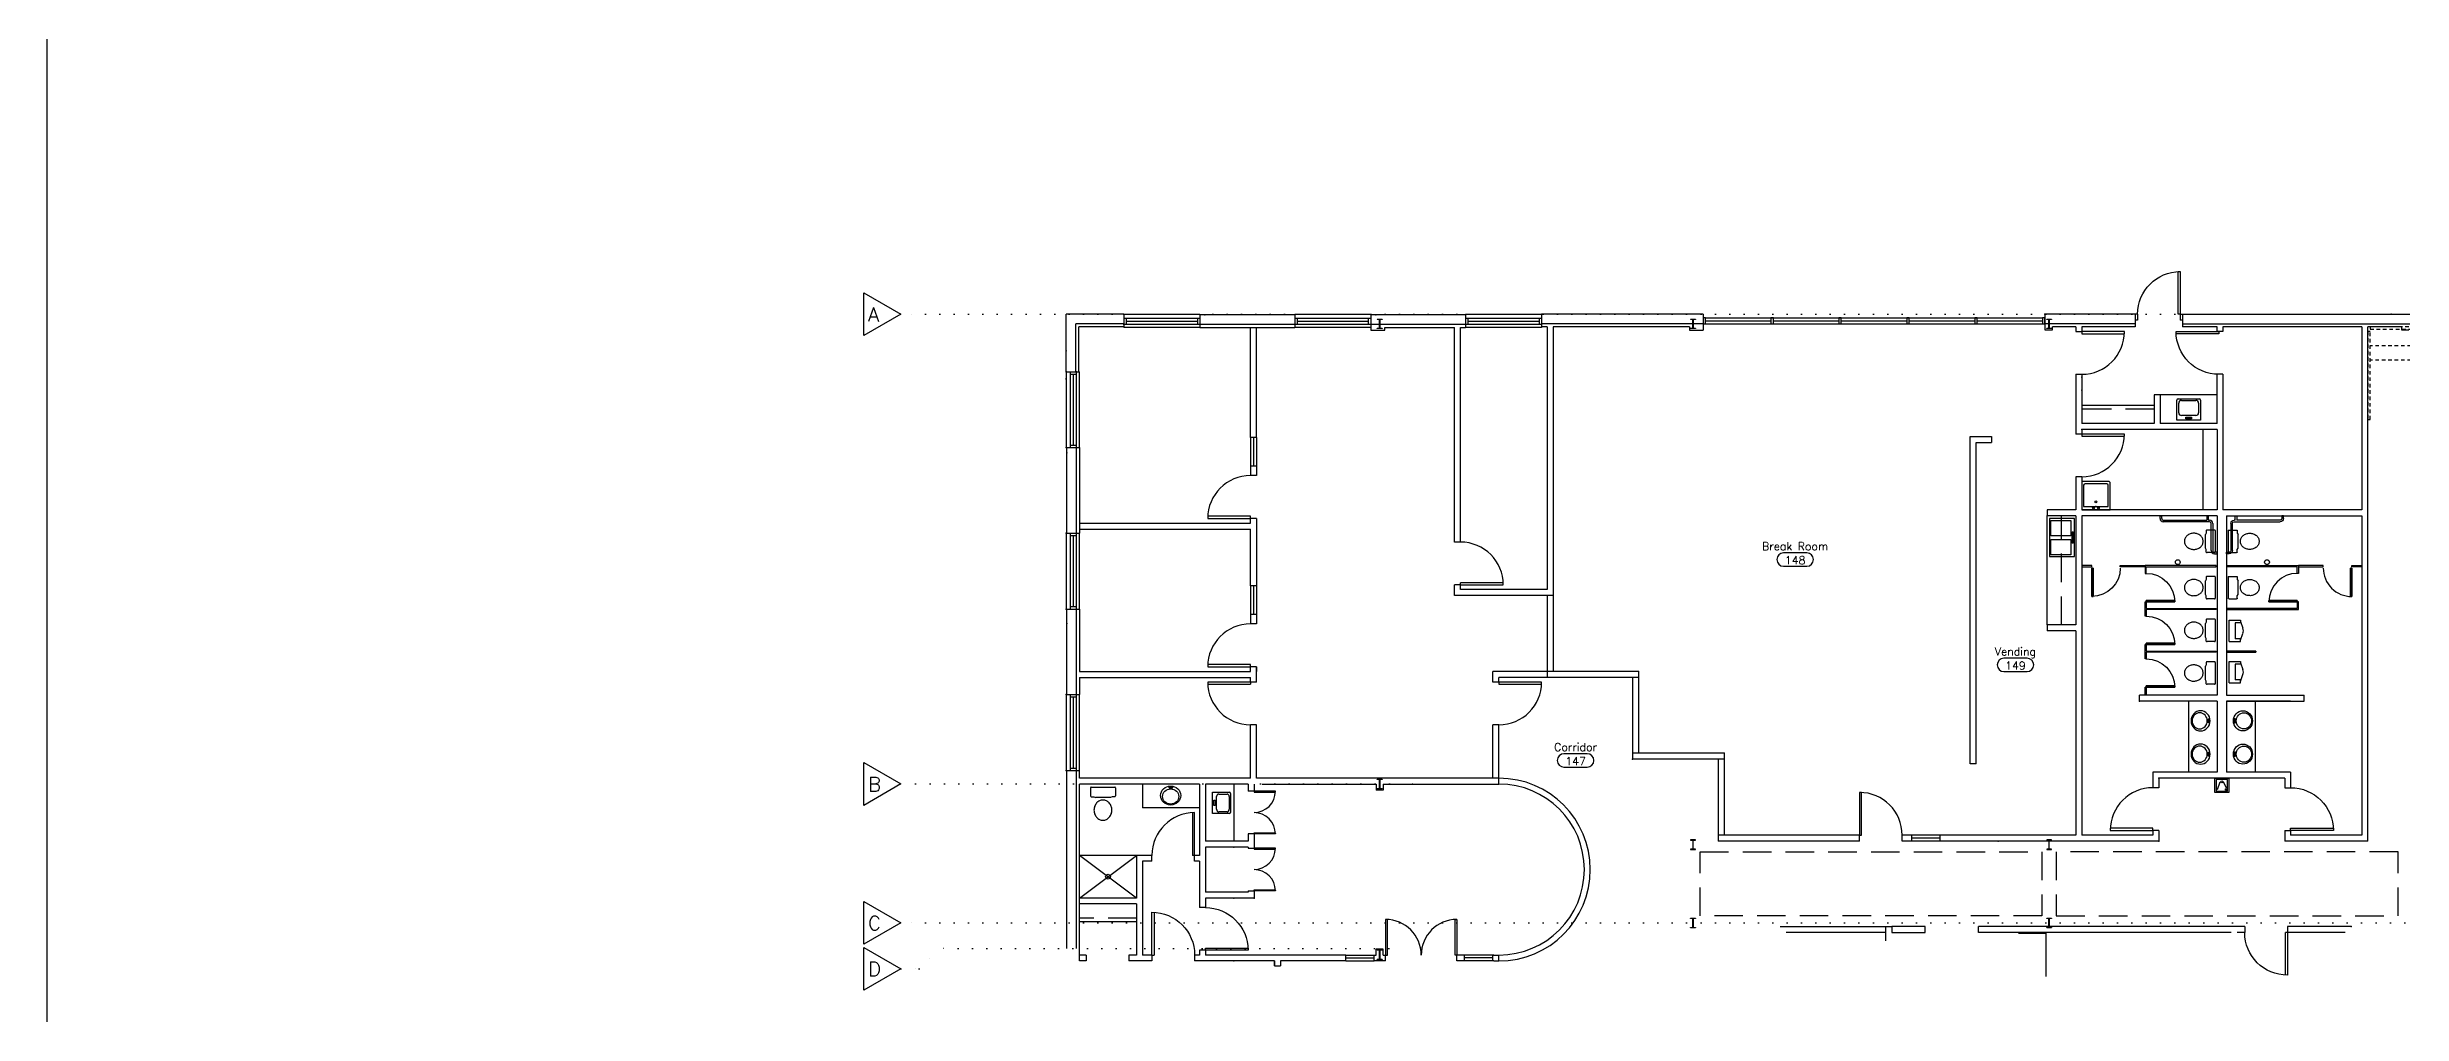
# Model space of a CAD drawing. Header units: inches. Extents: x 0 to 10293, y 0 to 4182.
# Drawn here: x 0 to 1984, y 1276 to 2091 of the extents above; entities that cross this region are included whole.
import ezdxf
from ezdxf.enums import TextEntityAlignment as Align

# ---------------------------------------------------------------- set-up
doc = ezdxf.new("R2010")
doc.units = ezdxf.units.IN
doc.header["$LTSCALE"] = 48
doc.header["$MEASUREMENT"] = 0
for name, pattern in [('DASHED', [0.75, 0.5, -0.25]), ('DOT', [0.25, 0, -0.25]), ('HIDDEN3', [0.1125, 0.0625, -0.05])]:
    doc.linetypes.add(name, pattern=pattern)
doc.layers.add('XXFINE', color=9, linetype='Continuous')
doc.styles.add('SIMPLEX', font='SIMPLEX.SHX')

# ---------------------------------------------------------------- blocks, each defined once
blk = doc.blocks.new('ADO002')
for p, q in [((-0.5, 1), (-0.5, 0)), ((-0.451, 1), (-0.5, 1)), ((-0.451, 0), (-0.451, 1)), ((-0.5, 0), (-0.451, 0))]:
    blk.add_line(p, q)
blk.add_arc((-0.5, 0), 1, 0, 90)
at = {"flags": 1}
blk.add_attdef('SILLHT', text='', height=0.1, dxfattribs=at).set_placement((0, 0), align=Align.MIDDLE)
blk = doc.blocks.new('AE141')
for p, q in [((0.5, 0), (0.451, 0)), ((0.451, 0), (0.451, -1)), ((0.5, -1), (0.451, -1))]:
    blk.add_line(p, q)
blk.add_arc((0.5, 0), 1, 180, 270)
at = {"linetype": 'Continuous'}
for points in [[(0.451, 0), (0.451, -1), (0.451, -1, 1), (0.451, 0, 1)], [(0.5, 0, 1), (0.5, -1, 1), (0.451, -1, 1), (0.451, 0, 1)], [(0.5, 0), (0.5, 0, 1), (0.451, 0, 1), (0.451, 0)], [(0.5, 0), (0.5, -1), (0.451, -0.999), (0.451, 0)], [(0.5, 0), (0.5, -1), (0.5, -1, 1), (0.5, 0, 1)], [(0.5, -1), (0.5, -1, 1), (0.451, -1, 1), (0.451, -0.999)]]:
    blk.add_3dface(points, dxfattribs=at)
blk = doc.blocks.new('AD14B')
for p, q in [((0.638, 0), (0.638, -0.047)), ((0.667, 0), (0.638, 0)), ((0.667, -0.047), (0.667, 0)), ((0, -0.152), (0, -0.18)), ((0.076, -0.152), (0, -0.152)), ((0, -0.18), (0.076, -0.18)), ((0.076, -0.152), (0.076, -0.133)), ((0.076, -0.943), (0.076, -0.18)), ((0.104, -0.133), (0.104, -0.943)), ((0.133, -0.076), (0.61, -0.076)), ((0.61, -0.104), (0.133, -0.104)), ((0, -0.972), (0.047, -0.972)), ((0, -1), (0, -0.972)), ((0.047, -1), (0, -1))]:
    blk.add_line(p, q)
for centre, radius, start, end in [((0.133, -0.133), 0.0569, 90, 180), ((0.133, -0.133), 0.0285, 90, 180), ((0.61, -0.047), 0.0285, 270, 0), ((0.61, -0.047), 0.0569, 270, 0), ((0.047, -0.943), 0.0285, 270, 0), ((0.047, -0.943), 0.0569, 270, 0)]:
    blk.add_arc(centre, radius, start, end)
blk = doc.blocks.new('ADO402')
for p, q in [((-0.476, 0.5), (-0.5, 0.5)), ((-0.5, 0.5), (-0.5, 0)), ((-0.476, 0), (-0.476, 0.5)), ((0.476, 0.499), (0.5, 0.5)), ((0.476, 0), (0.476, 0.499)), ((0.5, 0.5), (0.5, 0)), ((-0.5, 0), (-0.476, 0)), ((0.5, 0), (0.476, 0))]:
    blk.add_line(p, q)
for centre, start, end in [((-0.5, 0), 0, 90), ((0.5, 0), 90, 180)]:
    blk.add_arc(centre, 0.5, start, end)
at = {"flags": 1}
blk.add_attdef('SILLHT', text='', height=0.1, dxfattribs=at).set_placement((0, 0), align=Align.MIDDLE)
blk = doc.blocks.new('AD131')
for p, q in [((0.033, -0.475), (0.033, 0.475)), ((0.058, 0.5), (0.299, 0.5)), ((0.324, 0.475), (0.324, 0.362)), ((0.324, 0.362), (0.354, 0.299)), ((0.354, 0.299), (0.354, -0.299)), ((0.058, -0.5), (0.299, -0.5)), ((0.324, -0.362), (0.354, -0.299)), ((0.324, -0.475), (0.324, -0.362))]:
    blk.add_line(p, q)
blk.add_lwpolyline([(1.033, -0.002, 0.084445), (1.009, 0.138, 0.091522), (0.944, 0.252, 0.103706), (0.835, 0.337, 0.134256), (0.729, 0.357, 0.114344), (0.616, 0.331, 0.103706), (0.514, 0.252, 0.091522), (0.449, 0.138, 0.084445), (0.425, -0.002, 0.084445), (0.449, -0.142, 0.091522), (0.514, -0.256, 0.103706), (0.616, -0.335, 0.114344), (0.729, -0.362, 0.114344), (0.843, -0.335, 0.103706), (0.944, -0.256, 0.091522), (1.009, -0.142, 0.084445)], format="xyb", close=True)
for centre, start, end in [((0.058, 0.475), 90, 180), ((0.299, 0.475), 360, 90), ((0.058, -0.475), 180, 270), ((0.299, -0.475), 270, 0)]:
    blk.add_arc(centre, 0.025, start, end)
blk = doc.blocks.new('ADO102')
for p, q in [((0.451, 0.999), (0.451, 0)), ((0.5, 0), (0.5, 1)), ((0.5, 0), (0.451, 0))]:
    blk.add_line(p, q)
blk.add_arc((0.5, 0), 1, 90, 180)
at = {"flags": 1}
blk.add_attdef('SILLHT', text='', height=0.1, dxfattribs=at).set_placement((0, 0), align=Align.MIDDLE)
blk = doc.blocks.new('AB13B')
for p, q in [((0.933, 0.5), (0, 0.5)), ((0, 0.5), (0, -0.5)), ((0.867, 0.433), (0.117, 0.433)), ((0.117, 0.433), (0.117, -0.433)), ((0.917, -0.383), (0.917, 0.383)), ((1, -0.433), (1, 0.433)), ((0, -0.5), (0.933, -0.5)), ((0.117, -0.433), (0.867, -0.433))]:
    blk.add_line(p, q)
for centre in [(0.067, 0.083), (0.283, 0), (0.067, -0.083)]:
    blk.add_circle(centre, 0.0333)
for centre, radius, start, end in [((0.867, 0.383), 0.05, 0, 90), ((0.933, 0.433), 0.0667, 0, 90), ((0.867, -0.383), 0.05, 270, 0), ((0.933, -0.433), 0.0667, 270, 0)]:
    blk.add_arc(centre, radius, start, end)
blk.add_point((0.117, 0))
blk = doc.blocks.new('AF13A')
for p, q in [((0.1, 0.1), (0.05, 0.1)), ((0.05, 0.1), (0.05, -0.1)), ((0.1, -0.1), (0.1, 0.1)), ((0.05, -0.1), (0.1, -0.1))]:
    blk.add_line(p, q)
for centre, radius in [((0.5, 0), 0.5), ((0.55, 0), 0.4)]:
    blk.add_circle(centre, radius)
blk = doc.blocks.new('AF13B')
for p, q in [((0, 0.5), (0.95, 0.5)), ((0, -0.5), (0, 0.5)), ((0.075, 0.123), (0.145, 0.123)), ((0.075, -0.123), (0.075, 0.123)), ((0.145, 0.123), (0.145, -0.123)), ((0.227, -0.298), (0.227, 0.298)), ((0.347, 0.418), (0.81, 0.418)), ((0.93, 0.298), (0.93, -0.298)), ((1, 0.45), (1, -0.45)), ((0.95, -0.5), (0, -0.5)), ((0.145, -0.123), (0.075, -0.123)), ((0.81, -0.418), (0.347, -0.418))]:
    blk.add_line(p, q)
for centre, radius, start, end in [((0.347, 0.298), 0.12, 90, 180), ((0.81, 0.298), 0.12, 360, 90), ((0.95, 0.45), 0.05, 360, 90), ((0.347, -0.298), 0.12, 180, 270), ((0.81, -0.298), 0.12, 270, 360), ((0.95, -0.45), 0.05, 270, 360)]:
    blk.add_arc(centre, radius, start, end)
blk = doc.blocks.new('AC131')
for p, q in [((0, 0.5), (0, -0.5)), ((1, 0.5), (0, 0.5)), ((0.05, -0.15), (0.05, 0.15)), ((0.05, 0.15), (0.1, 0.15)), ((0.1, 0.15), (0.1, -0.15)), ((0.15, 0.45), (0.95, 0.45)), ((0.15, 0.05), (0.15, 0.45)), ((0.95, 0.05), (0.15, 0.05)), ((0.95, 0.45), (0.95, 0.05)), ((1, -0.5), (1, 0.5)), ((0, -0.5), (1, -0.5)), ((0.1, -0.15), (0.05, -0.15)), ((0.15, -0.05), (0.95, -0.05)), ((0.15, -0.45), (0.15, -0.05)), ((0.95, -0.45), (0.15, -0.45)), ((0.95, -0.05), (0.95, -0.45))]:
    blk.add_line(p, q)
blk = doc.blocks.new('AG131')
for p, q in [((0.03, -0.5), (0.03, 0.5)), ((0.03, 0.5), (0.83, 0.5)), ((0.83, 0.37), (0.45, 0.37)), ((0.45, 0.37), (0.45, -0.37)), ((0.83, 0.5), (0.83, 0.37)), ((0.83, 0.44), (1, 0.12)), ((0.03, -0.5), (0.83, -0.5)), ((0.83, -0.37), (0.45, -0.37)), ((0.83, -0.44), (1, -0.12)), ((0.83, -0.5), (0.83, -0.37))]:
    blk.add_line(p, q)
blk.add_arc((0.78, 0), 0.25, 331.833, 28.167)
blk = doc.blocks.new('AA13A')
for p, q in [((0, -0.5), (0, 0.5)), ((0, 0.5), (1, 0.5)), ((0.9, 0.4), (0.1, 0.4)), ((0.1, 0.4), (0.1, -0.4)), ((0.7, 0.34), (0.25, 0.11)), ((0.75, 0.35), (0.85, 0.35)), ((0.75, 0.25), (0.75, 0.35)), ((0.85, 0.25), (0.75, 0.25)), ((0.85, 0.35), (0.85, 0.25)), ((0.9, -0.4), (0.9, 0.4)), ((1, 0.5), (1, -0.5)), ((1, -0.5), (0, -0.5)), ((0.1, -0.4), (0.9, -0.4)), ((0.8, -0.3), (0.25, -0.11))]:
    blk.add_line(p, q)
blk.add_circle((0.25, 0), 0.0728)
blk = doc.blocks.new('AZMND')
for p, q in [((0, 0.5), (0, -0.5)), ((1, 0.5), (0, 0.5)), ((1, -0.5), (1, 0.5)), ((0, -0.5), (1, -0.5))]:
    blk.add_line(p, q)
blk = doc.blocks.new('90DOOR')
for p, q in [((-0.5, 1), (-0.5, 0)), ((-0.451, 1), (-0.5, 1)), ((-0.451, 0), (-0.451, 1)), ((-0.5, 0), (-0.451, 0))]:
    blk.add_line(p, q)
blk.add_arc((-0.5, 0), 1, 0, 90)
blk = doc.blocks.new('6.5x8office-cube')
at = {"layer": 'XXFINE', "linetype": 'HIDDEN3'}
for p, q in [((-62, 38), (-62, 94)), ((-50, 38), (-50, 94)), ((-50, 38), (-74, 38)), ((-40, 26), (-50, 38)), ((-40, 2), (-40, 26)), ((-40, 26), (-2, 26)), ((-40, 14), (-2, 14))]:
    blk.add_line(p, q, dxfattribs=at)
for points in [[(-76, 2), (-78, 2), (-78, 94), (-76, 94), (-76, 2)], [(0, 96), (0, 94), (-74, 94), (-74, 96), (0, 96)], [(0, 2), (-2, 2), (-2, 32), (0, 32), (0, 2)], [(0, 2), (0, 0), (-74, 0), (-74, 2), (0, 2)]]:
    blk.add_lwpolyline(points, dxfattribs=at)
blk = doc.blocks.new('RoomName-Num-Tag')
at = {"color": 4}
for p, q in [((0.102, 0.059), (-0.102, 0.059)), ((-0.102, -0.059), (0.102, -0.059))]:
    blk.add_line(p, q, dxfattribs=at)
for centre, start, end in [((-0.102, 0), 90, 270), ((0.102, 0), 270, 90)]:
    blk.add_arc(centre, 0.0585, start, end, dxfattribs=at)
at = {"color": 4, "style": 'SIMPLEX'}
for tag, p in [('ROOM1', (0, 0.082)), ('RM#', (0, -0.041)), ('ROOM2', (0, -0.152))]:
    blk.add_attdef(tag, text='', height=0.0702, dxfattribs=at).set_placement(p, align=Align.CENTER)

msp = doc.modelspace()

# ---------------------------------------------------------------- linework, layer by layer
for p, q in [((688.24221, 1847.68307), (688.24221, 1883.68307)), ((688.24221, 1883.68307), (719.41912, 1865.68307)), ((719.41912, 1865.68307), (688.24221, 1847.68307)), ((907.13742, 1865.68307), (858.72419, 1865.68307)), ((858.72419, 1817.26984), (858.72419, 1865.68307)), ((907.13742, 1865.68307), (907.13742, 1854.55807)), ((907.13742, 1865.68307), (971.13742, 1865.68307)), ((907.13742, 1865.18307), (907.13742, 1865.68307)), ((971.13742, 1865.68307), (971.13742, 1865.18307)), ((1051.13742, 1865.18307), (971.13742, 1865.18307)), ((971.13742, 1865.18307), (971.13742, 1854.55807)), ((1051.13742, 1865.68307), (1115.13742, 1865.68307)), ((1051.13742, 1865.18307), (1051.13742, 1865.68307)), ((1051.13742, 1865.18307), (1051.13742, 1854.55807)), ((1115.13742, 1865.68307), (1115.13742, 1865.18307)), ((1195.13742, 1865.18307), (1115.13742, 1865.18307)), ((1115.13742, 1865.18307), (1115.13742, 1854.55807)), ((1195.13742, 1865.68307), (1259.13742, 1865.68307)), ((1195.13742, 1865.18307), (1195.13742, 1865.68307)), ((1195.13742, 1865.18307), (1195.13742, 1854.55807)), ((1395.22424, 1865.68307), (1259.13742, 1865.68307)), ((1259.13742, 1865.68307), (1259.13742, 1854.55807)), ((1395.22424, 1865.68307), (1395.22424, 1852.35477)), ((1683.22424, 1865.68307), (1683.22424, 1855.05807)), ((1761.22424, 1865.68307), (1683.22424, 1865.68307)), ((1759.22424, 1865.68307), (1759.22424, 1855.05807)), ((1761.22424, 1865.68307), (1761.22424, 1860.68307)), ((1797.22424, 1865.68307), (2050.72419, 1865.68307)), ((1797.22424, 1865.68307), (1797.22424, 1860.68307)), ((1799.22424, 1865.68307), (1799.22424, 1855.05807)), ((907.13742, 1857.68307), (866.72419, 1857.68307)), ((866.72419, 1817.26984), (866.72419, 1857.68307)), ((907.13742, 1855.05807), (869.34919, 1855.05807)), ((869.34919, 1817.26984), (869.34919, 1855.05807)), ((909.13742, 1862.18307), (907.13742, 1862.18307)), ((909.13742, 1857.18307), (907.13742, 1857.18307)), ((971.13742, 1854.55807), (907.13742, 1854.55807)), ((909.13742, 1862.18307), (909.13742, 1857.18307)), ((969.13742, 1862.18307), (909.13742, 1862.18307)), ((969.13742, 1859.68307), (909.13742, 1859.68307)), ((969.13742, 1857.18307), (909.13742, 1857.18307)), ((969.13742, 1862.18307), (969.13742, 1857.18307)), ((971.13742, 1862.18307), (969.13742, 1862.18307)), ((971.13742, 1857.18307), (969.13742, 1857.18307)), ((1051.13742, 1857.18307), (971.13742, 1857.18307)), ((971.13742, 1854.55807), (1051.13742, 1854.55807)), ((1013.84919, 1761.68302), (1013.84919, 1854.55807)), ((1018.84919, 1761.68302), (1018.84919, 1854.55807)), ((1053.13742, 1862.18307), (1051.13742, 1862.18307)), ((1053.13742, 1857.18307), (1051.13742, 1857.18307)), ((1115.13742, 1854.55807), (1051.13742, 1854.55807)), ((1053.13742, 1862.18307), (1053.13742, 1857.18307)), ((1113.13742, 1862.18307), (1053.13742, 1862.18307)), ((1113.13742, 1859.68307), (1053.13742, 1859.68307)), ((1113.13742, 1857.18307), (1053.13742, 1857.18307)), ((1113.13742, 1862.18307), (1113.13742, 1857.18307)), ((1115.13742, 1862.18307), (1113.13742, 1862.18307)), ((1115.13742, 1857.18307), (1113.13742, 1857.18307)), ((1195.13742, 1857.18307), (1115.13742, 1857.18307)), ((1115.13742, 1854.55807), (1115.13742, 1852.35477)), ((1115.13742, 1852.35477), (1126.97421, 1852.35477)), ((1126.97421, 1852.35477), (1126.97421, 1854.55807)), ((1126.97421, 1854.55807), (1185.84919, 1854.55807)), ((1185.84919, 1673.68307), (1185.84919, 1854.55807)), ((1190.84919, 1673.68307), (1190.84919, 1854.55807)), ((1190.84919, 1854.55807), (1195.13742, 1854.55807)), ((1197.13742, 1862.18307), (1195.13742, 1862.18307)), ((1197.13742, 1857.18307), (1195.13742, 1857.18307)), ((1259.13742, 1854.55807), (1195.13742, 1854.55807)), ((1197.13742, 1862.18307), (1197.13742, 1857.18307)), ((1257.13742, 1862.18307), (1197.13742, 1862.18307)), ((1257.13742, 1859.68307), (1197.13742, 1859.68307)), ((1257.13742, 1857.18307), (1197.13742, 1857.18307)), ((1257.13742, 1862.18307), (1257.13742, 1857.18307)), ((1259.13742, 1862.18307), (1257.13742, 1862.18307)), ((1259.13742, 1857.18307), (1257.13742, 1857.18307)), ((1395.22424, 1857.68307), (1259.13742, 1857.68307)), ((1263.84919, 1855.05807), (1259.13742, 1855.05807)), ((1263.84919, 1855.05807), (1263.84919, 1633.68307)), ((1268.84919, 1855.05807), (1268.84919, 1564.68307)), ((1383.79518, 1855.05807), (1268.84919, 1855.05807)), ((1383.79518, 1855.05807), (1383.79518, 1852.35477)), ((1383.79518, 1852.35477), (1395.22424, 1852.35477)), ((1397.22424, 1862.68307), (1681.22424, 1862.68307)), ((1397.22424, 1860.18307), (1452.42424, 1860.18307)), ((1397.22424, 1857.68307), (1681.22424, 1857.68307)), ((1454.42424, 1860.18307), (1509.62424, 1860.18307)), ((1511.62424, 1860.18307), (1566.82424, 1860.18307)), ((1568.82424, 1860.18307), (1624.02424, 1860.18307)), ((1626.02424, 1860.18307), (1681.22424, 1860.18307)), ((1759.22424, 1857.68307), (1683.22424, 1857.68307)), ((1683.22424, 1855.05807), (1683.22424, 1852.43645)), ((1683.22424, 1852.43645), (1689.46265, 1852.43645)), ((1709.22419, 1855.05807), (1689.46265, 1855.05807)), ((1689.46265, 1852.43645), (1689.46265, 1855.05807)), ((1709.22419, 1855.05807), (1709.22419, 1851.05807)), ((1709.22419, 1851.05807), (1714.22419, 1851.05807)), ((1759.22424, 1855.05807), (1714.22419, 1855.05807)), ((1714.22419, 1855.05807), (1714.22419, 1851.05807)), ((1761.22424, 1860.68307), (1759.22424, 1860.68307)), ((1799.22424, 1860.68307), (1797.22424, 1860.68307)), ((1799.22424, 1857.68307), (2050.72419, 1857.68307)), ((1828.22419, 1855.05807), (1799.22424, 1855.05807)), ((1828.22419, 1851.05807, 0.50677), (1828.22419, 1855.05807, 0.2008)), ((1833.22419, 1851.05807), (1828.22419, 1851.05807)), ((1950.22419, 1855.05807), (1833.22419, 1855.05807)), ((1833.22419, 1855.05807), (1833.22419, 1851.05807)), ((1950.22419, 1855.05807), (1950.22419, 1700.80807)), ((1955.22419, 1421.68307), (1955.22419, 1855.05807)), ((1983.5087, 1855.05807), (1955.22419, 1855.05807)), ((1983.5087, 1855.05807), (1983.5087, 1852.43645)), ((1983.5087, 1852.43645), (1989.74711, 1852.43645)), ((859.22419, 1817.26984), (858.72419, 1817.26984)), ((858.72419, 1817.26984), (869.84919, 1817.26984)), ((858.72419, 1817.26984), (858.72419, 1753.26984)), ((862.22419, 1815.26984), (862.22419, 1817.26984)), ((862.22419, 1815.26984), (867.22419, 1815.26984)), ((862.22419, 1755.26984), (862.22419, 1815.26984)), ((864.72419, 1755.26984), (864.72419, 1815.26984)), ((867.22419, 1815.26984), (867.22419, 1817.26984)), ((867.22419, 1755.26984), (867.22419, 1815.26984)), ((869.84919, 1753.26984), (869.84919, 1817.26984)), ((1709.22419, 1815.05812), (1714.22419, 1815.05812)), ((1709.22419, 1815.05812), (1709.22419, 1764.68307)), ((1714.22419, 1815.05812), (1714.22419, 1773.68307)), ((1833.22419, 1815.05812), (1828.22419, 1815.05812)), ((1828.22419, 1773.68307, 6.4255), (1828.22419, 1815.05812, 3.26055)), ((1833.22419, 1815.05812), (1833.22419, 1773.68307)), ((1775.19459, 1788.68307), (1714.22419, 1788.68307)), ((1780.19459, 1797.68307), (1775.19459, 1797.68307)), ((1775.19459, 1797.68307), (1775.19459, 1773.68307)), ((1828.22419, 1797.68307), (1780.19459, 1797.68307)), ((1780.19459, 1797.68307), (1780.19459, 1773.68307)), ((1775.19459, 1773.68307), (1714.22419, 1773.68307)), ((1828.22419, 1768.68307), (1714.22419, 1768.68307)), ((1714.22419, 1768.68307), (1714.22419, 1764.68307)), ((1828.22419, 1773.68307), (1780.19459, 1773.68307)), ((1816.22419, 1768.68307), (1816.22419, 1700.80807)), ((1828.22419, 1768.68307), (1828.22419, 1700.80807)), ((1833.22419, 1773.68307), (1833.22419, 1700.80807)), ((1833.22419, 1773.68307), (1833.22419, 1773.68307)), ((858.72419, 1753.26984), (859.22419, 1753.26984)), ((859.22419, 1681.26984), (859.22419, 1753.26984)), ((859.22419, 1753.26984), (869.84919, 1753.26984)), ((862.22419, 1755.26984), (867.22419, 1755.26984)), ((862.22419, 1753.26984), (862.22419, 1755.26984)), ((867.22419, 1753.26984), (867.22419, 1755.26984)), ((867.22419, 1681.26984), (867.22419, 1753.26984)), ((869.84919, 1753.26984), (869.84919, 1681.26984)), ((1013.84919, 1761.68302), (1013.84919, 1737.68302)), ((1018.84919, 1761.68302), (1013.84919, 1761.68302)), ((1016.34919, 1761.68302), (1016.34919, 1737.68302)), ((1018.84919, 1761.68302), (1018.84919, 1737.68302)), ((1620.22419, 1486.68307), (1620.22419, 1762.68307)), ((1620.22419, 1762.68307), (1638.22419, 1762.68307)), ((1625.22419, 1486.68307), (1625.22419, 1757.68307)), ((1625.22419, 1757.68307), (1638.22419, 1757.68307)), ((1638.22419, 1762.68307), (1638.22419, 1757.68307)), ((1714.22419, 1764.68307), (1709.22419, 1764.68307)), ((1013.84919, 1737.68302), (1013.84919, 1729.68302)), ((1018.84919, 1737.68302), (1013.84919, 1737.68302)), ((1018.84919, 1729.68302), (1013.84919, 1729.68302)), ((1018.84919, 1737.68302), (1018.84919, 1729.68302)), ((1714.22419, 1728.68307), (1709.22419, 1728.68307)), ((1709.22419, 1728.68307), (1709.22419, 1700.80807)), ((1714.22419, 1728.68307), (1714.22419, 1700.80807)), ((869.84919, 1689.68307), (1013.84919, 1689.68307)), ((1013.84919, 1689.68307), (1013.84919, 1693.68302)), ((1018.84919, 1693.68302), (1013.84919, 1693.68302)), ((1018.84919, 1693.68307), (1018.84919, 1689.68307)), ((1018.84919, 1693.68302), (1018.84919, 1636.68302)), ((1685.22419, 1700.80807, 12), (1685.22419, 1695.80807, 12)), ((1709.22419, 1700.80807, 12), (1685.22419, 1700.80807, 12)), ((1685.22419, 1603.93307), (1685.22419, 1695.80807)), ((1709.22419, 1695.80807, 12), (1685.22419, 1695.80807, 12)), ((1709.22419, 1695.80807), (1709.22419, 1603.93307)), ((1828.22419, 1700.80807, 12), (1714.22419, 1700.80807, 12)), ((1828.22419, 1695.80807, 12), (1714.22419, 1695.80807, 12)), ((1714.22419, 1695.80807), (1714.22419, 1426.68307)), ((1828.22419, 1695.80807), (1828.22419, 1544.68307)), ((1950.22419, 1700.80807), (1833.22419, 1700.80807)), ((1836.22419, 1695.80807), (1836.22419, 1544.68307)), ((1836.22419, 1695.80807, 12), (1950.22419, 1695.80807, 12)), ((1950.22419, 1695.80807), (1950.22419, 1426.68307)), ((858.72419, 1681.26984), (858.72419, 1617.26984)), ((859.22419, 1681.26984), (858.72419, 1681.26984)), ((859.22419, 1681.26984), (869.84919, 1681.26984)), ((862.22419, 1679.26984), (862.22419, 1681.26984)), ((862.22419, 1619.26984), (862.22419, 1679.26984)), ((862.22419, 1679.26984), (867.22419, 1679.26984)), ((864.72419, 1619.26984), (864.72419, 1679.26984)), ((867.22419, 1679.26984), (867.22419, 1681.26984)), ((867.22419, 1619.26984), (867.22419, 1679.26984)), ((869.84919, 1684.68307), (1013.84919, 1684.68307)), ((869.84919, 1617.26984), (869.84919, 1681.26984)), ((1013.84919, 1636.68302), (1013.84919, 1684.68307)), ((1190.84919, 1673.68307), (1185.84919, 1673.68307)), ((1722.72419, 1653.80807), (1714.22419, 1653.80807)), ((1722.72419, 1653.80807), (1714.22419, 1653.80807)), ((1714.22419, 1652.80807), (1722.72419, 1652.80807)), ((1714.22419, 1652.80807), (1722.72419, 1652.80807)), ((1722.72419, 1652.80807), (1722.72419, 1653.80807)), ((1722.72419, 1652.80807), (1722.72419, 1653.80807)), ((1746.72419, 1653.80807), (1767.59919, 1653.80807)), ((1746.72419, 1652.80807), (1746.72419, 1653.80807)), ((1767.59919, 1652.80807), (1746.72419, 1652.80807)), ((1917.72419, 1653.80807), (1896.84919, 1653.80807)), ((1896.84919, 1652.80807), (1917.72419, 1652.80807)), ((1917.72419, 1652.80807), (1917.72419, 1653.80807)), ((1941.72419, 1652.80807), (1941.72419, 1653.80807)), ((1941.72419, 1653.80807), (1950.22419, 1653.80807)), ((1950.22419, 1652.80807), (1941.72419, 1652.80807)), ((1013.84919, 1636.68302), (1013.84919, 1612.68302)), ((1018.84919, 1636.68302), (1013.84919, 1636.68302)), ((1016.34919, 1636.68302), (1016.34919, 1612.68302)), ((1018.84919, 1636.68302), (1018.84919, 1612.68302)), ((1190.84919, 1637.68307), (1185.84919, 1637.68307)), ((1185.84919, 1628.68307), (1185.84919, 1637.68307)), ((1268.84919, 1628.68307), (1185.84919, 1628.68307)), ((1190.84919, 1633.68307), (1190.84919, 1637.68307)), ((1263.84919, 1633.68307), (1190.84919, 1633.68307)), ((1263.84919, 1628.68307), (1263.84919, 1559.68307)), ((858.72419, 1617.26984), (859.22419, 1617.26984)), ((859.22419, 1617.26984), (869.84919, 1617.26984)), ((859.22419, 1545.26984), (859.22419, 1617.26984)), ((862.22419, 1619.26984), (867.22419, 1619.26984)), ((862.22419, 1617.26984), (862.22419, 1619.26984)), ((867.22419, 1617.26984), (867.22419, 1619.26984)), ((867.22419, 1545.26984), (867.22419, 1617.26984)), ((869.84919, 1617.26984), (869.84919, 1564.68307)), ((1018.84919, 1612.68302), (1013.84919, 1612.68302)), ((1013.84919, 1612.68302), (1013.84919, 1604.68302)), ((1018.84919, 1612.68302), (1018.84919, 1604.68302)), ((1836.84919, 1617.80807, 12), (1836.84919, 1616.80807, 12)), ((1895.84919, 1617.80807, 12), (1836.84919, 1617.80807, 12)), ((1836.84919, 1616.80807, 12), (1896.84919, 1616.80807, 12)), ((1895.84919, 1623.30807, 12), (1895.84919, 1617.80807, 12)), ((1896.84919, 1623.30807, 12), (1895.84919, 1623.30807, 12)), ((1896.84919, 1616.80807, 12), (1896.84919, 1623.30807, 12)), ((1018.84919, 1604.68302), (1013.84919, 1604.68302)), ((1709.22419, 1603.93307), (1685.22419, 1603.93307)), ((1685.22419, 1603.93307), (1685.22419, 1598.93307)), ((1709.22419, 1598.93307), (1685.22419, 1598.93307)), ((1709.22419, 1598.93307), (1709.22419, 1426.68307)), ((1018.84919, 1568.68302), (1013.84919, 1568.68302)), ((1013.84919, 1564.68307), (1013.84919, 1568.68302)), ((1013.84919, 1564.68307), (1013.84919, 1568.68302)), ((1018.84919, 1555.68307), (1018.84919, 1568.68302)), ((1018.84919, 1568.68302), (1018.84919, 1564.68307)), ((1860.84919, 1581.80807, 12), (1836.84919, 1581.80807, 12)), ((1836.84919, 1581.80807, 12), (1836.84919, 1580.80807, 12)), ((1836.84919, 1580.80807, 12), (1860.84919, 1580.80807, 12)), ((1860.84919, 1581.80807, 12), (1860.84919, 1580.80807, 12)), ((869.84919, 1564.68307), (1013.84919, 1564.68307)), ((869.84919, 1559.68307), (1013.84919, 1559.68307)), ((869.84919, 1559.68307), (869.84919, 1545.26984)), ((1013.84919, 1555.68307), (1013.84919, 1559.68307)), ((1018.84919, 1555.68307), (1013.84919, 1555.68307)), ((1263.84919, 1564.68307), (1218.20171, 1564.68307)), ((1218.20171, 1555.68307), (1218.20171, 1564.68307)), ((1223.20171, 1555.68307), (1218.20171, 1555.68307)), ((1263.84919, 1559.68307), (1223.20171, 1559.68307)), ((1223.20171, 1555.68307), (1223.20171, 1559.68307)), ((1340.84919, 1564.68307), (1263.84919, 1564.68307)), ((1340.84919, 1559.68307), (1263.84919, 1559.68307)), ((1335.84919, 1559.68307), (1335.84919, 1490.68307)), ((1340.84919, 1564.68307), (1340.84919, 1495.68307)), ((858.72419, 1545.26984), (858.72419, 1481.26984)), ((859.22419, 1545.26984), (858.72419, 1545.26984)), ((859.22419, 1545.26984), (869.84919, 1545.26984)), ((862.22419, 1543.26984), (862.22419, 1545.26984)), ((862.22419, 1483.26984), (862.22419, 1543.26984)), ((862.22419, 1543.26984), (867.22419, 1543.26984)), ((864.72419, 1483.26984), (864.72419, 1543.26984)), ((867.22419, 1543.26984), (867.22419, 1545.26984)), ((867.22419, 1483.26984), (867.22419, 1543.26984)), ((869.84919, 1481.26984), (869.84919, 1545.26984)), ((1828.22419, 1544.68307), (1762.86004, 1544.68307)), ((1762.86004, 1539.68307), (1762.86004, 1544.68307)), ((1828.22419, 1539.68307), (1762.86004, 1539.68307)), ((1804.22419, 1539.68307), (1804.22419, 1479.68307)), ((1828.22419, 1539.68307), (1828.22419, 1479.68307)), ((1836.22419, 1544.68307), (1901.58834, 1544.68307)), ((1836.22419, 1539.68307), (1836.22419, 1479.68307)), ((1836.22419, 1539.68307), (1901.58834, 1539.68307)), ((1890.22419, 1539.68307), (1836.22419, 1539.68307)), ((1860.22419, 1539.68307), (1860.22419, 1479.68307)), ((1901.58834, 1539.68307), (1901.58834, 1544.68307)), ((1013.84919, 1474.68307), (1013.84919, 1519.68307)), ((1018.84919, 1519.68307), (1013.84919, 1519.68307)), ((1018.84919, 1474.68307), (1018.84919, 1519.68307)), ((1218.20171, 1474.68307), (1218.20171, 1519.68307)), ((1223.20171, 1519.68307), (1218.20171, 1519.68307)), ((1223.20171, 1474.68307), (1223.20171, 1519.68307)), ((1412.84919, 1495.68307), (1335.84919, 1495.68307)), ((1412.84919, 1490.68307), (1335.84919, 1490.68307)), ((1407.84919, 1490.68307), (1407.84919, 1421.68307)), ((1407.84919, 1490.68307), (1407.84919, 1421.68307)), ((1412.84919, 1495.68307), (1412.84919, 1426.68307)), ((1412.84919, 1495.68307), (1412.84919, 1426.68307)), ((688.24221, 1487.81253), (719.41912, 1469.81253)), ((688.24221, 1451.81253), (688.24221, 1487.81253)), ((719.41912, 1469.81253), (688.24221, 1451.81253)), ((859.22419, 1481.26984), (869.84919, 1481.26984)), ((859.22419, 1331.04578), (859.22419, 1481.26984)), ((862.22419, 1481.26984), (862.22419, 1483.26984)), ((862.22419, 1483.26984), (867.22419, 1483.26984)), ((867.22419, 1481.26984), (867.22419, 1483.26984)), ((867.22419, 1331.04578), (867.22419, 1481.26984)), ((869.84919, 1474.68307), (869.84919, 1481.26984)), ((1013.84919, 1474.68307), (869.84919, 1474.68307)), ((970.84919, 1469.68307), (869.84919, 1469.68307)), ((869.84919, 1320.68307), (869.84919, 1469.68307)), ((922.84919, 1469.68307), (922.84919, 1449.68307)), ((970.84919, 1469.68307), (970.84919, 1409.68307)), ((1011.84919, 1469.68307), (975.84919, 1469.68307)), ((975.84919, 1469.68307), (975.84919, 1421.68307)), ((999.84919, 1469.68307), (999.84919, 1421.68307)), ((1011.84919, 1469.68307), (1011.84919, 1463.68307)), ((1016.84919, 1469.68307), (1016.84919, 1463.68307)), ((1223.20171, 1474.68307), (1018.84919, 1474.68307)), ((1119.87616, 1469.68307), (1119.87616, 1464.65674)), ((1125.73943, 1469.68307), (1125.73943, 1464.65674)), ((1223.20171, 1469.68307), (1223.20171, 1474.68307)), ((1625.22419, 1486.68307), (1620.22419, 1486.68307)), ((1828.22419, 1479.68307), (1774.22419, 1479.68307)), ((1774.22419, 1479.68307), (1774.22419, 1466.68307)), ((1885.22419, 1474.68307), (1779.22419, 1474.68307)), ((1779.22419, 1474.68307), (1779.22419, 1466.68307)), ((1890.22419, 1479.68307), (1836.22419, 1479.68307)), ((1885.22419, 1474.68307), (1885.22419, 1466.68307)), ((1890.22419, 1479.68307), (1890.22419, 1466.68307)), ((970.84919, 1449.68307), (922.84919, 1449.68307)), ((1016.84919, 1463.68307), (1011.84919, 1463.68307)), ((1125.73943, 1464.65674), (1119.87616, 1464.65674)), ((1779.22419, 1466.68307), (1774.22419, 1466.68307)), ((1885.22419, 1466.68307), (1890.22419, 1466.68307)), ((1779.22419, 1430.68307), (1774.22419, 1430.68307)), ((1774.22419, 1430.68307), (1774.22419, 1426.68307)), ((1779.22419, 1430.68307), (1779.22419, 1421.68307)), ((1885.22419, 1430.68307), (1885.22419, 1421.68307)), ((1885.22419, 1430.68307), (1890.22419, 1430.68307)), ((1890.22419, 1430.68307), (1890.22419, 1426.68307)), ((917.84919, 1409.68307), (869.84919, 1409.68307)), ((917.84919, 1373.68307), (869.84919, 1409.68307)), ((869.84919, 1373.68307), (917.84919, 1409.68307)), ((917.84919, 1409.68307), (917.84919, 1373.68307)), ((930.84919, 1409.68307), (917.84919, 1409.68307)), ((930.84919, 1404.68307), (930.84919, 1409.68307)), ((966.84919, 1404.68307), (966.84919, 1409.68307)), ((970.84919, 1409.68307), (966.84919, 1409.68307)), ((1011.84919, 1421.68307), (975.84919, 1421.68307)), ((975.84919, 1416.68307), (975.84919, 1378.68307)), ((1011.84919, 1416.68307), (975.84919, 1416.68307)), ((1016.84919, 1427.68307), (1011.84919, 1427.68307)), ((1011.84919, 1427.68307), (1011.84919, 1421.68307)), ((1011.84919, 1416.68307), (1011.84919, 1415.68307)), ((1011.84919, 1415.68307), (1016.84919, 1415.68307)), ((1016.84919, 1427.68307), (1016.84919, 1415.68307)), ((1526.94449, 1426.68307), (1407.84919, 1426.68307)), ((1526.94449, 1421.68307), (1407.84919, 1421.68307)), ((1526.94449, 1421.68307), (1526.94449, 1426.68307)), ((1570.94449, 1426.68307), (1562.94449, 1426.68307)), ((1562.94449, 1421.68307), (1562.94449, 1426.68307)), ((1570.94449, 1421.68307), (1562.94449, 1421.68307)), ((1594.94449, 1426.68307), (1570.94449, 1426.68307)), ((1570.94449, 1421.68307), (1570.94449, 1426.68307)), ((1594.94449, 1424.18307), (1570.94449, 1424.18307)), ((1594.94449, 1421.68307), (1570.94449, 1421.68307)), ((1709.22419, 1426.68307), (1594.94449, 1426.68307)), ((1594.94449, 1421.68307), (1594.94449, 1426.68307)), ((1779.22419, 1421.68307), (1594.94449, 1421.68307)), ((1774.22419, 1426.68307), (1714.22419, 1426.68307)), ((1955.22419, 1421.68307), (1885.22419, 1421.68307)), ((1950.22419, 1426.68307), (1890.22419, 1426.68307)), ((930.84919, 1404.68307), (922.84919, 1404.68307)), ((922.84919, 1404.68307), (922.84919, 1325.68307)), ((970.84919, 1404.68307), (966.84919, 1404.68307)), ((970.84919, 1404.68307), (970.84919, 1365.68307)), ((688.24221, 1370.68307), (719.41912, 1352.68307)), ((688.24221, 1334.68307), (688.24221, 1370.68307)), ((917.84919, 1373.68307), (869.84919, 1373.68307)), ((1011.84919, 1378.68307), (975.84919, 1378.68307)), ((975.84919, 1373.68307), (975.84919, 1365.68307)), ((975.84919, 1373.68307), (975.84919, 1365.68307)), ((1016.84919, 1373.68307), (975.84919, 1373.68307)), ((1011.84919, 1379.68307), (1016.84919, 1379.68307)), ((1011.84919, 1379.68307), (1011.84919, 1378.68307)), ((1016.84919, 1379.68307), (1016.84919, 1373.68307)), ((719.41912, 1352.68307), (688.24221, 1334.68307)), ((917.84919, 1368.68307), (869.84919, 1368.68307)), ((917.84919, 1353.68307), (869.84919, 1353.68307)), ((917.84919, 1368.68307), (917.84919, 1325.68307)), ((975.84919, 1365.68307), (970.84919, 1365.68307)), ((1460.22419, 1349.68307), (1554.22419, 1349.68307)), ((1549.22419, 1337.68307), (1549.22419, 1349.68307)), ((1582.22419, 1349.68307), (1554.22419, 1349.68307)), ((1554.22419, 1349.68307), (1554.22419, 1344.68307)), ((1582.22419, 1344.68307), (1582.22419, 1349.68307)), ((1851.54391, 1349.68307), (1627.22419, 1349.68307)), ((1627.22419, 1344.68307), (1627.22419, 1349.68307)), ((1851.54391, 1349.68307), (1851.54391, 1344.68307)), ((1941.22419, 1349.68307), (1887.54391, 1349.68307)), ((1887.54391, 1349.68307), (1887.54391, 1344.68307)), ((688.24221, 1296.0942), (688.24221, 1332.0942)), ((688.24221, 1332.0942), (719.41912, 1314.0942)), ((975.84919, 1329.68307), (970.84919, 1329.68307)), ((970.84919, 1329.68307), (970.84919, 1325.68307)), ((975.84919, 1329.68307), (975.84919, 1325.68307)), ((1125.73943, 1330.7094), (1119.87616, 1330.7094)), ((1119.87616, 1325.68307), (1119.87616, 1330.7094)), ((1125.73943, 1325.68307), (1125.73943, 1330.7094)), ((1549.22419, 1344.68307), (1465.22419, 1344.68307)), ((1477.22419, 1344.68307), (1477.22419, 1344.68307)), ((1554.22419, 1344.68307), (1582.22419, 1344.68307)), ((1840.22419, 1344.68307), (1627.22419, 1344.68307)), ((1684.22419, 1343.93307), (1660.97419, 1343.93307)), ((1684.22419, 1307.49298), (1684.22419, 1344.68307)), ((1851.54391, 1344.68307), (1845.22419, 1344.68307)), ((1936.22419, 1344.68307), (1887.54391, 1344.68307)), ((719.41912, 1314.0942), (688.24221, 1296.0942)), ((875.52128, 1325.68307), (869.84919, 1325.68307)), ((875.52128, 1320.68307), (869.84919, 1320.68307)), ((875.52128, 1325.68307), (875.52128, 1320.68307)), ((911.52128, 1325.68307), (911.52128, 1320.68307)), ((917.84919, 1325.68307), (911.52128, 1325.68307)), ((930.84919, 1320.68307), (911.52128, 1320.68307)), ((930.84919, 1325.68307), (922.84919, 1325.68307)), ((930.84919, 1325.68307), (930.84919, 1320.68307)), ((966.84919, 1325.68307), (966.84919, 1320.68307)), ((970.84919, 1325.68307), (966.84919, 1325.68307)), ((1034.22419, 1320.68307), (966.84919, 1320.68307)), ((1094.19178, 1325.68307), (975.84919, 1325.68307)), ((1034.22419, 1320.68307), (1034.22419, 1316.68312)), ((1034.22419, 1316.68307), (1034.22419, 1320.68307)), ((1034.22419, 1316.68312), (1034.22419, 1320.68307)), ((1034.22419, 1320.68307), (1034.22419, 1316.68312)), ((1034.22419, 1320.68307), (1034.22419, 1316.68312)), ((1034.22419, 1316.68312), (1039.22419, 1316.68312)), ((1094.19178, 1320.68307), (1039.22419, 1320.68307)), ((1039.22419, 1320.68307), (1039.22419, 1316.68312)), ((1094.19178, 1325.68307), (1118.19178, 1325.68307)), ((1094.19178, 1320.68307), (1094.19178, 1325.68307)), ((1094.19178, 1323.18307), (1118.19178, 1323.18307)), ((1094.19178, 1320.68307), (1118.19178, 1320.68307)), ((1118.19178, 1320.68307), (1118.19178, 1325.68307)), ((1118.19178, 1325.68307), (1119.87616, 1325.68307)), ((1126.19178, 1320.68307), (1118.19178, 1320.68307)), ((1125.73943, 1325.68307), (1127.73943, 1325.68307)), ((1127.73943, 1320.68307), (1125.73943, 1320.68307)), ((1127.73943, 1320.68307), (1127.73943, 1325.68307)), ((1194.19178, 1325.68307), (1186.19178, 1325.68307)), ((1187.73943, 1320.68307), (1187.73943, 1325.68307)), ((1194.19178, 1320.68307), (1187.73943, 1320.68307)), ((1218.19178, 1325.68307), (1194.19178, 1325.68307)), ((1194.19178, 1320.68307), (1194.19178, 1325.68307)), ((1218.19178, 1323.18307), (1194.19178, 1323.18307)), ((1218.19178, 1320.68307), (1194.19178, 1320.68307)), ((1218.19178, 1325.68307), (1223.20171, 1325.68307)), ((1218.19178, 1320.68307), (1218.19178, 1325.68307)), ((1218.88306, 1325.68307), (1218.19178, 1325.68307)), ((1218.88306, 1320.68307), (1218.19178, 1320.68307)), ((1218.88306, 1320.68307), (1223.20171, 1320.68307)), ((1223.20171, 1320.68307), (1223.20171, 1325.68307))]:
    msp.add_line(p, q)
at = {"linetype": 'DOT'}
for p, q in [((3051.16532, 1865.68307), (719.41912, 1865.68307)), ((1131.08014, 1469.81253), (719.41912, 1469.81253)), ((3051.16532, 1352.68307), (719.41912, 1352.68307)), ((734.83988, 1314.0942), (751.79146, 1331.04578)), ((1130.53147, 1331.04578), (751.79146, 1331.04578)), ((719.41912, 1314.0942), (734.83988, 1314.0942))]:
    msp.add_line(p, q, dxfattribs=at)
at = {"linetype": 'ByBlock'}
for p, q in [((999.47768, 1865.18307), (987.47768, 1865.18307)), ((858.72419, 1810.80929), (858.72419, 1811.79414)), ((859.22419, 1724.92959), (859.22419, 1736.92959)), ((1023.84919, 1469.68307), (1119.87616, 1469.68307)), ((1023.84919, 1469.68307), (1119.87616, 1469.68307)), ((1125.73943, 1469.68307), (1223.20171, 1469.68307)), ((1150.35483, 1469.68307), (1150.35483, 1469.68307))]:
    msp.add_line(p, q, dxfattribs=at)
at = {"linetype": 'DASHED'}
for p, q in [((1775.19459, 1785.68307), (1714.22419, 1785.68307)), ((1697.22419, 1603.93307), (1697.22419, 1695.80807)), ((1392.72419, 1412.68307), (1680.72419, 1412.68307)), ((1392.72419, 1358.68307), (1392.72419, 1412.68307)), ((1680.72419, 1412.68307), (1680.72419, 1358.68307)), ((1980.72419, 1412.68307), (1692.72419, 1412.68307)), ((1692.72419, 1412.68307), (1692.72419, 1358.68307)), ((1980.72419, 1358.68307), (1980.72419, 1412.68307)), ((917.84919, 1356.68307), (869.84919, 1356.68307)), ((1680.72419, 1358.68307), (1392.72419, 1358.68307)), ((1692.72419, 1358.68307), (1980.72419, 1358.68307))]:
    msp.add_line(p, q, dxfattribs=at)
for points in [[(1124.73419, 1861.68307), (1124.73419, 1861.51557, -0.4142135624), (1124.56669, 1861.34807), (1123.05919, 1861.34807, 0.4142135624), (1122.89169, 1861.18057), (1122.89169, 1854.14557, 0.4142135624), (1123.05919, 1853.97807), (1124.56669, 1853.97807, -0.4142135624), (1124.73419, 1853.81057), (1124.73419, 1853.64307), (1120.71419, 1853.64307), (1120.71419, 1853.81057, -0.4142135624), (1120.88169, 1853.97807), (1122.38919, 1853.97807, 0.4142135624), (1122.55669, 1854.14557), (1122.55669, 1861.18057, 0.4142135624), (1122.38919, 1861.34807), (1120.88169, 1861.34807, -0.4142135624), (1120.71419, 1861.51557), (1120.71419, 1861.68307)], [(1388.73419, 1861.68307), (1388.73419, 1861.51557, -0.4142135624), (1388.56669, 1861.34807), (1387.05919, 1861.34807, 0.4142135624), (1386.89169, 1861.18057), (1386.89169, 1854.14557, 0.4142135624), (1387.05919, 1853.97807), (1388.56669, 1853.97807, -0.4142135624), (1388.73419, 1853.81057), (1388.73419, 1853.64307), (1384.71419, 1853.64307), (1384.71419, 1853.81057, -0.4142135624), (1384.88169, 1853.97807), (1386.38919, 1853.97807, 0.4142135624), (1386.55669, 1854.14557), (1386.55669, 1861.18057, 0.4142135624), (1386.38919, 1861.34807), (1384.88169, 1861.34807, -0.4142135624), (1384.71419, 1861.51557), (1384.71419, 1861.68307)], [(1688.73419, 1861.68307), (1688.73419, 1861.51557, -0.4142135624), (1688.56669, 1861.34807), (1687.05919, 1861.34807, 0.4142135624), (1686.89169, 1861.18057), (1686.89169, 1854.14557, 0.4142135624), (1687.05919, 1853.97807), (1688.56669, 1853.97807, -0.4142135624), (1688.73419, 1853.81057), (1688.73419, 1853.64307), (1684.71419, 1853.64307), (1684.71419, 1853.81057, -0.4142135624), (1684.88169, 1853.97807), (1686.38919, 1853.97807, 0.4142135624), (1686.55669, 1854.14557), (1686.55669, 1861.18057, 0.4142135624), (1686.38919, 1861.34807), (1684.88169, 1861.34807, -0.4142135624), (1684.71419, 1861.51557), (1684.71419, 1861.68307)], [(1124.73419, 1473.81253), (1124.73419, 1473.64503, -0.4142135624), (1124.56669, 1473.47753), (1123.05919, 1473.47753, 0.4142135624), (1122.89169, 1473.31003), (1122.89169, 1466.27503, 0.4142135624), (1123.05919, 1466.10753), (1124.56669, 1466.10753, -0.4142135624), (1124.73419, 1465.94003), (1124.73419, 1465.77253), (1120.71419, 1465.77253), (1120.71419, 1465.94003, -0.4142135624), (1120.88169, 1466.10753), (1122.38919, 1466.10753, 0.4142135624), (1122.55669, 1466.27503), (1122.55669, 1473.31003, 0.4142135624), (1122.38919, 1473.47753), (1120.88169, 1473.47753, -0.4142135624), (1120.71419, 1473.64503), (1120.71419, 1473.81253)], [(1388.73419, 1414.68307), (1388.73419, 1414.85057, 0.4142135624), (1388.56669, 1415.01807), (1387.05919, 1415.01807, -0.4142135624), (1386.89169, 1415.18557), (1386.89169, 1422.22057, -0.4142135624), (1387.05919, 1422.38807), (1388.56669, 1422.38807, 0.4142135624), (1388.73419, 1422.55557), (1388.73419, 1422.72307), (1384.71419, 1422.72307), (1384.71419, 1422.55557, 0.4142135624), (1384.88169, 1422.38807), (1386.38919, 1422.38807, -0.4142135624), (1386.55669, 1422.22057), (1386.55669, 1415.18557, -0.4142135624), (1386.38919, 1415.01807), (1384.88169, 1415.01807, 0.4142135624), (1384.71419, 1414.85057), (1384.71419, 1414.68307)], [(1688.73419, 1414.68307), (1688.73419, 1414.85057, 0.4142135624), (1688.56669, 1415.01807), (1687.05919, 1415.01807, -0.4142135624), (1686.89169, 1415.18557), (1686.89169, 1422.22057, -0.4142135624), (1687.05919, 1422.38807), (1688.56669, 1422.38807, 0.4142135624), (1688.73419, 1422.55557), (1688.73419, 1422.72307), (1684.71419, 1422.72307), (1684.71419, 1422.55557, 0.4142135624), (1684.88169, 1422.38807), (1686.38919, 1422.38807, -0.4142135624), (1686.55669, 1422.22057), (1686.55669, 1415.18557, -0.4142135624), (1686.38919, 1415.01807), (1684.88169, 1415.01807, 0.4142135624), (1684.71419, 1414.85057), (1684.71419, 1414.68307)], [(1388.73419, 1356.68307), (1388.73419, 1356.51557, -0.4142135624), (1388.56669, 1356.34807), (1387.05919, 1356.34807, 0.4142135624), (1386.89169, 1356.18057), (1386.89169, 1349.14557, 0.4142135624), (1387.05919, 1348.97807), (1388.56669, 1348.97807, -0.4142135624), (1388.73419, 1348.81057), (1388.73419, 1348.64307), (1384.71419, 1348.64307), (1384.71419, 1348.81057, -0.4142135624), (1384.88169, 1348.97807), (1386.38919, 1348.97807, 0.4142135624), (1386.55669, 1349.14557), (1386.55669, 1356.18057, 0.4142135624), (1386.38919, 1356.34807), (1384.88169, 1356.34807, -0.4142135624), (1384.71419, 1356.51557), (1384.71419, 1356.68307)], [(1688.73419, 1356.68307), (1688.73419, 1356.51557, -0.4142135624), (1688.56669, 1356.34807), (1687.05919, 1356.34807, 0.4142135624), (1686.89169, 1356.18057), (1686.89169, 1349.14557, 0.4142135624), (1687.05919, 1348.97807), (1688.56669, 1348.97807, -0.4142135624), (1688.73419, 1348.81057), (1688.73419, 1348.64307), (1684.71419, 1348.64307), (1684.71419, 1348.81057, -0.4142135624), (1684.88169, 1348.97807), (1686.38919, 1348.97807, 0.4142135624), (1686.55669, 1349.14557), (1686.55669, 1356.18057, 0.4142135624), (1686.38919, 1356.34807), (1684.88169, 1356.34807, -0.4142135624), (1684.71419, 1356.51557), (1684.71419, 1356.68307)], [(1124.73419, 1330.01945), (1124.73419, 1329.85195, -0.4142135624), (1124.56669, 1329.68445), (1123.05919, 1329.68445, 0.4142135624), (1122.89169, 1329.51695), (1122.89169, 1322.48195, 0.4142135624), (1123.05919, 1322.31445), (1124.56669, 1322.31445, -0.4142135624), (1124.73419, 1322.14695), (1124.73419, 1321.97945), (1120.71419, 1321.97945), (1120.71419, 1322.14695, -0.4142135624), (1120.88169, 1322.31445), (1122.38919, 1322.31445, 0.4142135624), (1122.55669, 1322.48195), (1122.55669, 1329.51695, 0.4142135624), (1122.38919, 1329.68445), (1120.88169, 1329.68445, -0.4142135624), (1120.71419, 1329.85195), (1120.71419, 1330.01945)]]:
    msp.add_lwpolyline(points, format="xyb", close=True)
at = {"elevation": 12}
for points in [[(1827.59919, 1652.80807), (1827.59919, 1653.80807), (1767.59919, 1653.80807), (1767.59919, 1647.30807), (1768.59919, 1647.30807), (1768.59919, 1652.80807), (1827.59919, 1652.80807)], [(1836.84919, 1652.80807), (1836.84919, 1653.80807), (1896.84919, 1653.80807), (1896.84919, 1647.30807), (1895.84919, 1647.30807), (1895.84919, 1652.80807), (1836.84919, 1652.80807)], [(1827.59919, 1616.80807), (1768.59919, 1616.80807), (1768.59919, 1611.30807), (1767.59919, 1611.30807), (1767.59919, 1623.30807), (1768.59919, 1623.30807), (1768.59919, 1617.80807), (1827.59919, 1617.80807), (1827.59919, 1616.80807)], [(1827.59919, 1580.80807), (1768.59919, 1580.80807), (1768.59919, 1575.30807), (1767.59919, 1575.30807), (1767.59919, 1587.30807), (1768.59919, 1587.30807), (1768.59919, 1581.80807), (1827.59919, 1581.80807), (1827.59919, 1580.80807)], [(1767.59919, 1545.30807), (1767.59919, 1551.30807), (1768.59919, 1551.30807), (1768.59919, 1545.30807)]]:
    msp.add_lwpolyline(points, dxfattribs=at)
for centre in [(1795.14711, 1656.76208), (1870.31524, 1656.76208), (893.84919, 1391.68307)]:
    msp.add_circle(centre, 2)
for radius in [77, 72]:
    msp.add_arc((1223.20171, 1397.68307), radius, 270, 90)
at = {"linetype": 'ByBlock'}
for p in [(975.47768, 1865.18307), (1119.47768, 1865.18307), (1683.22424, 1865.68307), (1975.06445, 1865.68307), (907.13742, 1857.18307), (907.13742, 1857.18307), (971.13742, 1862.18307), (971.13742, 1862.18307), (1051.13742, 1857.18307), (1051.13742, 1857.18307), (1115.13742, 1862.18307), (1115.13742, 1862.18307), (1195.13742, 1857.18307), (1195.13742, 1857.18307), (858.72419, 1834.80929), (858.72419, 1817.26984), (858.72419, 1817.26984), (867.22419, 1817.26984), (867.22419, 1817.26984), (1714.22419, 1812.55451), (1714.22419, 1801.85046), (1714.22419, 1768.68307), (1714.22419, 1768.68307), (858.72419, 1753.26984), (858.72419, 1753.26984), (859.22419, 1748.92959), (862.22419, 1753.26984), (862.22419, 1753.26984), (1685.22419, 1695.80807, 12), (1685.22419, 1695.80807, 12), (858.72419, 1681.26984), (858.72419, 1681.26984), (867.22419, 1681.26984), (867.22419, 1681.26984), (858.72419, 1617.26984), (858.72419, 1617.26984), (862.22419, 1617.26984), (862.22419, 1617.26984), (859.22419, 1604.92959), (1340.84919, 1564.68307), (1340.84919, 1564.68307), (858.72419, 1545.26984), (858.72419, 1545.26984), (867.22419, 1545.26984), (867.22419, 1545.26984), (1762.86004, 1539.68307), (1762.86004, 1539.68307), (1335.84919, 1490.68307), (1335.84919, 1490.68307), (1412.84919, 1495.68307), (858.72419, 1481.26984), (999.84919, 1469.68307), (999.84919, 1469.68307), (1150.35483, 1469.68307), (1150.35483, 1469.68307), (1779.22419, 1474.68307), (1779.22419, 1474.68307), (999.84919, 1416.68307), (999.84919, 1416.68307), (1643.82181, 1421.68307), (1779.22419, 1421.68307), (999.84919, 1373.68307), (999.84919, 1373.68307), (1016.84919, 1373.68307), (1016.84919, 1373.68307), (1941.22419, 1349.68307), (999.84919, 1320.68307), (999.84919, 1320.68307)]:
    msp.add_point(p, dxfattribs=at)
at = {"layer": 'Defpoints'}
msp.add_line((0, 0), (0, 4001.60812), dxfattribs=at)

# ---------------------------------------------------------------- block references
for name, p, xscale, yscale, zscale in [('ADO002', (1779.22424, 1865.68307), -36, 36, 80), ('AG131', (1838.07849, 1598.92624, 24), 12, 18, 24), ('AG131', (1838.07849, 1564.12411, 24), 12, 18, 24), ('AF13A', (1822.38668, 1523.02043, 32), -16, 17, 6), ('AF13A', (1842.0617, 1523.02043, 32), 16, 17, 6), ('AF13A', (1822.38668, 1494.99695, 32), -16, 17, 6), ('AF13A', (1842.0617, 1494.99695, 32), 16, 17, 6), ('AF13B', (981.98005, 1453.83364, 32), 15, 18, 6), ('ADO002', (1544.94449, 1426.68307), 36, 36, 80), ('ADO102', (948.84919, 1409.68307), 36, 36, 80), ('ADO102', (948.84919, 1325.68307), -36, 36, 80), ('ADO402', (1157.73943, 1325.68307), 60, 60, 80)]:
    msp.add_blockref(name, p, dxfattribs=dict(xscale=xscale, yscale=yscale, zscale=zscale))
at = {"xscale": 2, "yscale": 5}
for p in [(1395.22424, 1860.18307), (1452.42424, 1860.18307), (1509.62424, 1860.18307), (1566.82424, 1860.18307), (1624.02424, 1860.18307), (1681.22424, 1860.18307)]:
    msp.add_blockref('AZMND', p, dxfattribs=at)
for name, p, xscale, yscale, zscale, rotation in [('ADO002', (1714.22419, 1833.05812), 36, 36, 80, 270), ('ADO002', (1829.72419, 1833.05812), -36, 36, 80, 90), ('AF13B', (1804.33439, 1776.31122, 32), 18, 20, 6, 90), ('ADO002', (1714.22419, 1746.68307), 36, 36, 80, 270), ('ADO002', (1013.84919, 1711.68302), 36, 36, 80, 90), ('AB13B', (1726.22419, 1700.80807), 24, 24, 4, 90), ('AC131', (1708.14625, 1677.43819, 36), 21, 32, 8, 180), ('AD14B', (1828.22419, 1695.80807, 34), 48, 48, 48, 270), ('AD14B', (1836.22419, 1695.80807, 34), -48, 48, 48, 90), ('ADO102', (1190.84919, 1655.68307), 36, 36, 80, 270), ('AD131', (1827.59919, 1674.30807), 26.00000000000001, 19, 12, 179.9999984647656), ('AD131', (1836.84919, 1674.30807), -26.00000000000001, 19, 12, 180.0000015352343), ('AE141', (1734.72419, 1651.80807), -24.00000000000001, 24, 60, 1.535234579463918e-06), ('AE141', (1768.59919, 1635.30807, 12), -23.99999999999996, 24, 60, 90.0008403013489), ('AE141', (1895.84919, 1635.30807, 12), 23.99999999999996, 24, 60, 269.9991596986511), ('AE141', (1929.72419, 1651.80807), 24.00000000000001, 24, 60, 359.9999984647655), ('AD131', (1827.59919, 1635.30807), 26.00000000000001, 19, 12, 179.9999984647656), ('AD131', (1836.84919, 1635.30807), -26.00000000000001, 19, 12, 180.0000015352343), ('AE141', (1768.59919, 1599.30807, 12), -23.99999999999996, 24, 60, 90.0008403013489), ('AD131', (1827.59919, 1599.30807), 26.00000000000001, 19, 12, 179.9999984647656), ('ADO002', (1013.84919, 1586.68302), 36, 36, 80, 90), ('AE141', (1768.59919, 1563.30807, 12), -23.99999999999996, 24, 60, 90.0008403013489), ('AD131', (1827.59919, 1563.30807), 26.00000000000001, 19, 12, 179.9999984647656), ('ADO102', (1013.84919, 1537.68307), 36, 36, 80, 90), ('90DOOR', (1223.20171, 1537.68307), 36, 36, 36, 270), ('AA13A', (1832.22419, 1474.68307, 40), 12, 12, 6, 270), ('AD131', (889.62121, 1468.20038), 28, 21, 17, 270), ('AF13A', (946.64803, 1468.10455, 32), 16, 17, 6, 270), ('ADO402', (1016.84919, 1445.68307), 36, 36, 80, 270), ('ADO002', (1774.22419, 1448.68307), 36, 36, 80, 90), ('ADO002', (1890.22419, 1448.68307), -36, 36, 80, 270), ('ADO402', (1016.84919, 1397.68307), 36, 36, 80, 270), ('ADO002', (975.84919, 1347.68307), -36, 36, 80, 270), ('ADO102', (1869.54391, 1344.68307), -36, 36, 80, 180)]:
    msp.add_blockref(name, p, dxfattribs=dict(xscale=xscale, yscale=yscale, zscale=zscale, rotation=rotation))
at = {"xscale": -1, "rotation": 90}
msp.add_blockref('6.5x8office-cube', (2051.22419, 1777.05807), dxfattribs=at)
ref = msp.add_blockref('RoomName-Num-Tag', (1472.79822, 1658.93537), dxfattribs=dict(xscale=96, yscale=96, zscale=96))
ref.add_attrib('RM#', '148', dxfattribs={"color": 4, "height": 6.741754, "style": 'SIMPLEX'}).set_placement((1472.79822, 1654.96904), align=Align.CENTER)
ref.add_attrib('ROOM1', 'Break Room', dxfattribs={"color": 4, "height": 6.741754, "style": 'SIMPLEX'}).set_placement((1472.79822, 1666.80075), align=Align.CENTER)
ref = msp.add_blockref('RoomName-Num-Tag', (1658.37507, 1570.14108), dxfattribs=dict(xscale=96, yscale=96, zscale=96))
ref.add_attrib('RM#', '149', dxfattribs={"color": 4, "height": 6.741754, "style": 'SIMPLEX'}).set_placement((1658.37507, 1566.17475), align=Align.CENTER)
ref.add_attrib('ROOM1', 'Vending', dxfattribs={"color": 4, "height": 6.741754, "style": 'SIMPLEX'}).set_placement((1658.37507, 1578.00646), align=Align.CENTER)
ref = msp.add_blockref('RoomName-Num-Tag', (1287.79231, 1489.63799), dxfattribs=dict(xscale=96, yscale=96, zscale=96))
ref.add_attrib('RM#', '147', dxfattribs={"color": 4, "height": 6.741754, "style": 'SIMPLEX'}).set_placement((1287.79231, 1485.67166), align=Align.CENTER)
ref.add_attrib('ROOM1', 'Corridor', dxfattribs={"color": 4, "height": 6.741754, "style": 'SIMPLEX'}).set_placement((1287.79231, 1497.50336), align=Align.CENTER)

# ---------------------------------------------------------------- texts
at = {"style": 'SIMPLEX'}
for s, p in [('A', (691.64281, 1859.48283)), ('B', (691.64281, 1463.61229)), ('C', (691.64281, 1346.48283)), ('D', (691.64281, 1307.89396))]:
    msp.add_text(s, height=12, dxfattribs=at).set_placement(p)

doc.saveas('drawing.dxf')
